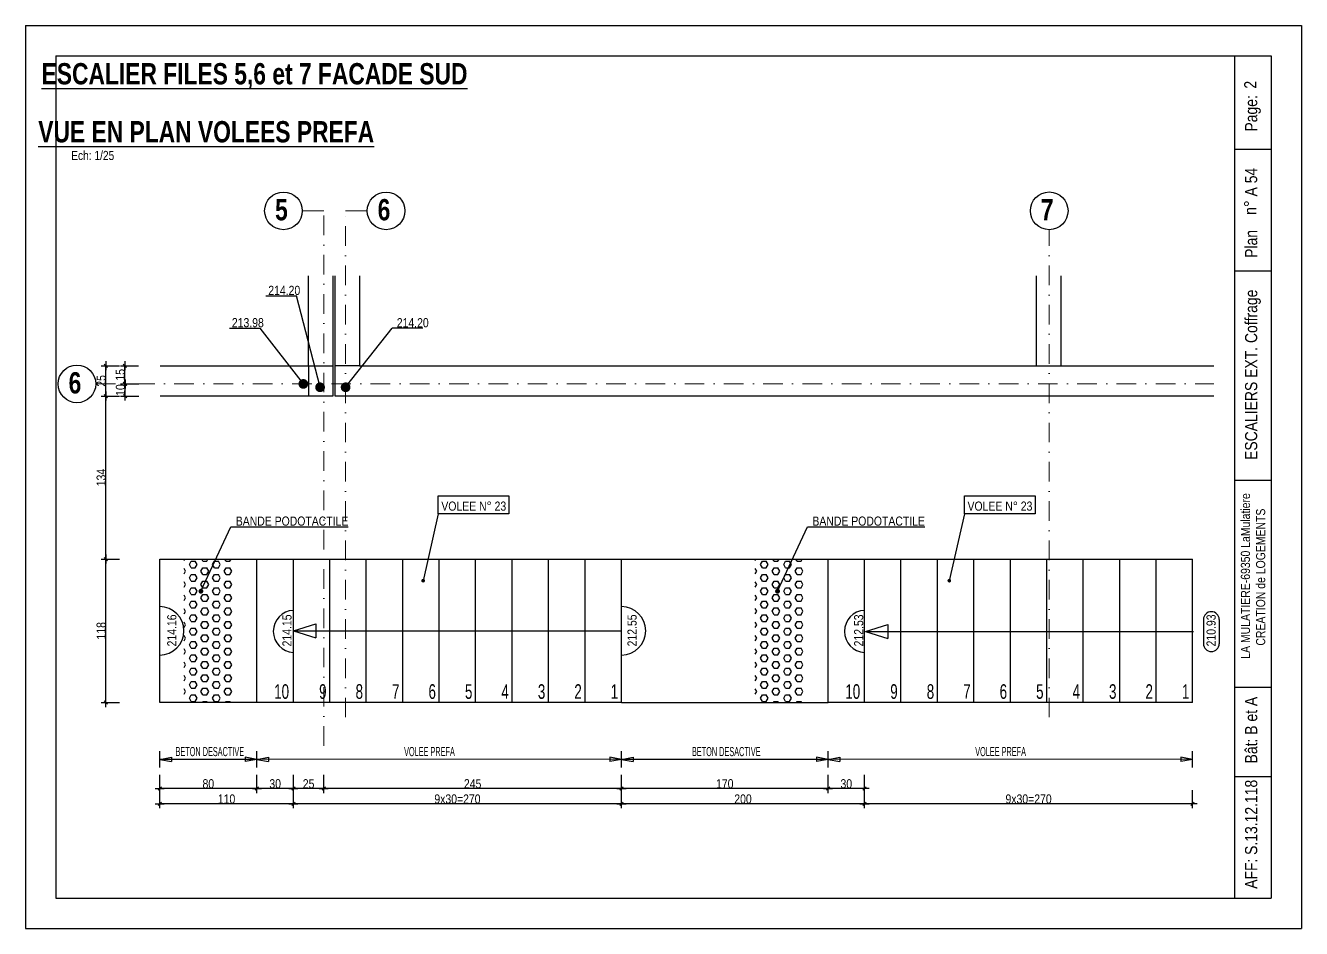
# Model space of a CAD drawing. Header units: centimetres. Extents: x 40138 to 55380, y -25189 to -21608.
# Drawn here: x 45595 to 47695, y -23093 to -21608 of the extents above; entities that cross this region are included whole.
import ezdxf
from ezdxf.enums import TextEntityAlignment as Align

# ---------------------------------------------------------------- set-up
doc = ezdxf.new("R2010")
doc.units = ezdxf.units.CM
doc.header["$LTSCALE"] = 25.4
doc.header["$PDMODE"] = 1
doc.header["$PDSIZE"] = -2
doc.linetypes.add('CACHEX2', pattern=[19.05, 12.7, -6.35])
doc.linetypes.add('TIRETPTX2', pattern=[50.8, 25.4, -12.7, 0, -12.7])
for name, color, linetype in [('01_cote_gen', 4, 'Continuous'), ('01_fenetres', 171, 'Continuous'), ('01_linteaux', 2, 'Continuous'), ('01_murs_sup', 2, 'CACHEX2'), ('01_poch_murs', 253, 'Continuous'), ('01_texte', 230, 'Continuous'), ('AA_COTES', 2, 'Continuous')]:
    doc.layers.add(name, color=color, linetype=linetype)
doc.layers.add('01_tram_axes', color=2, linetype='TIRETPTX2', lineweight=9)
doc.styles.add('ARIAL NA', font='ARIALN.TTF')
doc.styles.add('Arial Narrow', font='ARIALN.TTF')
doc.styles.add('impact', font='impact.ttf')
doc.styles.add('MATTE_TXT', font='arial.ttf')
doc.styles.add('STYLE2', font='ARIALN.TTF')
doc.dimstyles.new('JB25', dxfattribs={"dimscale": 0.1, "dimtxt": 150, "dimasz": 15, "dimexe": 0.1, "dimexo": 0.1, "dimgap": 0.09, "dimtad": 1, "dimdec": 1, "dimlfac": 0.5, "dimdsep": 46, "dimtxsty": 'STYLE2', "dimblk1": 'BOND_G', "dimblk2": 'BOND_D', "dimsah": 1, "dimcen": 1.5, "dimdle": 0.01, "dimse1": 1, "dimse2": 1, "dimclrd": 4, "dimclre": 2, "dimclrt": 6, "dimazin": 2, "dimtfac": 2.333333, "dimtdec": 1, "dimtix": 1, "dimtmove": 2, "dimatfit": 3, "dimldrblk": 'BOND_G', "dimfxl": 1, "dimtolj": 1, "dimtzin": 0, "dimarcsym": 0})

# ---------------------------------------------------------------- blocks, each defined once
blk = doc.blocks.new('BOND_G')
at = {"layer": 'AA_COTES', "color": 0}
for p, q in [((0, -5), (0, 15)), ((5, 0), (-5, 0)), ((1.8, 1.8), (-1.8, -1.8))]:
    blk.add_line(p, q, dxfattribs=at)
blk = doc.blocks.new('BOND_D')
at = {"layer": 'AA_COTES', "color": 0}
for p, q in [((5, 0), (-5, 0)), ((-1.8, -1.8), (1.8, 1.8)), ((0, 5), (0, -15))]:
    blk.add_line(p, q, dxfattribs=at)
blk = doc.blocks.new('*D350')
at = {"layer": '01_cote_gen', "color": 4, "lineweight": -2, "ltscale": 0.1, "transparency": 16777216}
blk.add_line((46084.7, -22862.5), (46037.7, -22862.5), dxfattribs=at)
at = {"layer": 'Defpoints', "color": 0, "ltscale": 0.1, "transparency": 16777216}
for p in [(46036.2, -22840), (46086.2, -22835.4), (46036.2, -22862.5)]:
    blk.add_point(p, dxfattribs=at)
at = {"layer": '01_cote_gen', "color": 4, "lineweight": -2, "ltscale": 0.1, "transparency": 16777216, "xscale": 1.5, "yscale": 1.5, "zscale": 1.5, "rotation": 180}
blk.add_blockref('BOND_D', (46036.2, -22862.5), dxfattribs=at)
at = {"layer": '01_cote_gen', "color": 4, "lineweight": -2, "ltscale": 0.1, "transparency": 16777216, "xscale": 1.5, "yscale": 1.5, "zscale": 1.5}
blk.add_blockref('BOND_G', (46086.2, -22862.5), dxfattribs=at)
at = {"layer": '01_cote_gen', "color": 6, "ltscale": 0.1, "transparency": 16777216, "insert": (46061.2, -22854.8), "char_height": 15, "attachment_point": 5, "style": 'STYLE2'}
blk.add_mtext('\\A1;25', dxfattribs=at)
blk = doc.blocks.new('*D351')
at = {"layer": '01_cote_gen', "color": 4, "lineweight": -2, "ltscale": 0.1, "transparency": 16777216}
blk.add_line((46574.7, -22887.5), (46037.7, -22887.5), dxfattribs=at)
at = {"layer": 'Defpoints', "color": 0, "ltscale": 0.1, "transparency": 16777216}
for p in [(46036.2, -22840), (46576.2, -22840), (46036.2, -22887.5)]:
    blk.add_point(p, dxfattribs=at)
at = {"layer": '01_cote_gen', "color": 4, "lineweight": -2, "ltscale": 0.1, "transparency": 16777216, "xscale": 1.5, "yscale": 1.5, "zscale": 1.5, "rotation": 180}
blk.add_blockref('BOND_D', (46036.2, -22887.5), dxfattribs=at)
at = {"layer": '01_cote_gen', "color": 4, "lineweight": -2, "ltscale": 0.1, "transparency": 16777216, "xscale": 1.5, "yscale": 1.5, "zscale": 1.5}
blk.add_blockref('BOND_G', (46576.2, -22887.5), dxfattribs=at)
at = {"layer": '01_cote_gen', "color": 6, "ltscale": 0.1, "transparency": 16777216, "insert": (46306.2, -22879.8), "char_height": 15, "attachment_point": 5, "style": 'STYLE2'}
blk.add_mtext('\\A1;9x30=270', dxfattribs=at)
blk = doc.blocks.new('*D352')
at = {"layer": '01_cote_gen', "color": 4, "lineweight": -2, "ltscale": 0.1, "transparency": 16777216}
blk.add_line((46574.7, -22862.5), (46087.7, -22862.5), dxfattribs=at)
at = {"layer": 'Defpoints', "color": 0, "ltscale": 0.1, "transparency": 16777216}
for p in [(46086.2, -22840), (46576.2, -22840), (46086.2, -22862.5)]:
    blk.add_point(p, dxfattribs=at)
at = {"layer": '01_cote_gen', "color": 4, "lineweight": -2, "ltscale": 0.1, "transparency": 16777216, "xscale": 1.5, "yscale": 1.5, "zscale": 1.5, "rotation": 180}
blk.add_blockref('BOND_D', (46086.2, -22862.5), dxfattribs=at)
at = {"layer": '01_cote_gen', "color": 4, "lineweight": -2, "ltscale": 0.1, "transparency": 16777216, "xscale": 1.5, "yscale": 1.5, "zscale": 1.5}
blk.add_blockref('BOND_G', (46576.2, -22862.5), dxfattribs=at)
at = {"layer": '01_cote_gen', "color": 6, "ltscale": 0.1, "transparency": 16777216, "insert": (46331.2, -22854.8), "char_height": 15, "attachment_point": 5, "style": 'STYLE2'}
blk.add_mtext('\\A1;245', dxfattribs=at)
blk = doc.blocks.new('*D343')
at = {"layer": '01_cote_gen', "color": 4, "lineweight": -2, "ltscale": 0.1, "transparency": 16777216}
blk.add_line((46034.7, -22862.5), (45977.7, -22862.5), dxfattribs=at)
at = {"layer": 'Defpoints', "color": 0, "ltscale": 0.1, "transparency": 16777216}
for p in [(45976.2, -22704.5), (46036.2, -22704.5), (45976.2, -22862.5)]:
    blk.add_point(p, dxfattribs=at)
at = {"layer": '01_cote_gen', "color": 4, "lineweight": -2, "ltscale": 0.1, "transparency": 16777216, "xscale": 1.5, "yscale": 1.5, "zscale": 1.5, "rotation": 180}
blk.add_blockref('BOND_D', (45976.2, -22862.5), dxfattribs=at)
at = {"layer": '01_cote_gen', "color": 4, "lineweight": -2, "ltscale": 0.1, "transparency": 16777216, "xscale": 1.5, "yscale": 1.5, "zscale": 1.5}
blk.add_blockref('BOND_G', (46036.2, -22862.5), dxfattribs=at)
at = {"layer": '01_cote_gen', "color": 6, "ltscale": 0.1, "transparency": 16777216, "insert": (46006.2, -22854.8), "char_height": 15, "attachment_point": 5, "style": 'STYLE2'}
blk.add_mtext('\\A1;30', dxfattribs=at)
blk = doc.blocks.new('*D344')
at = {"layer": '01_cote_gen', "color": 4, "lineweight": -2, "ltscale": 0.1, "transparency": 16777216}
blk.add_line((45974.7, -22862.5), (45817.7, -22862.5), dxfattribs=at)
at = {"layer": 'Defpoints', "color": 0, "ltscale": 0.1, "transparency": 16777216}
for p in [(45816.2, -22840), (45976.2, -22840), (45816.2, -22862.5)]:
    blk.add_point(p, dxfattribs=at)
at = {"layer": '01_cote_gen', "color": 4, "lineweight": -2, "ltscale": 0.1, "transparency": 16777216, "xscale": 1.5, "yscale": 1.5, "zscale": 1.5, "rotation": 180}
blk.add_blockref('BOND_D', (45816.2, -22862.5), dxfattribs=at)
at = {"layer": '01_cote_gen', "color": 4, "lineweight": -2, "ltscale": 0.1, "transparency": 16777216, "xscale": 1.5, "yscale": 1.5, "zscale": 1.5}
blk.add_blockref('BOND_G', (45976.2, -22862.5), dxfattribs=at)
at = {"layer": '01_cote_gen', "color": 6, "ltscale": 0.1, "transparency": 16777216, "insert": (45896.2, -22854.8), "char_height": 15, "attachment_point": 5, "style": 'STYLE2'}
blk.add_mtext('\\A1;80', dxfattribs=at)
blk = doc.blocks.new('*D345')
at = {"layer": '01_cote_gen', "color": 4, "lineweight": -2, "ltscale": 0.1, "transparency": 16777216}
blk.add_line((46034.7, -22887.5), (45817.7, -22887.5), dxfattribs=at)
at = {"layer": 'Defpoints', "color": 0, "ltscale": 0.1, "transparency": 16777216}
for p in [(45816.2, -22840), (46036.2, -22840), (45816.2, -22887.5)]:
    blk.add_point(p, dxfattribs=at)
at = {"layer": '01_cote_gen', "color": 4, "lineweight": -2, "ltscale": 0.1, "transparency": 16777216, "xscale": 1.5, "yscale": 1.5, "zscale": 1.5, "rotation": 180}
blk.add_blockref('BOND_D', (45816.2, -22887.5), dxfattribs=at)
at = {"layer": '01_cote_gen', "color": 4, "lineweight": -2, "ltscale": 0.1, "transparency": 16777216, "xscale": 1.5, "yscale": 1.5, "zscale": 1.5}
blk.add_blockref('BOND_G', (46036.2, -22887.5), dxfattribs=at)
at = {"layer": '01_cote_gen', "color": 6, "ltscale": 0.1, "transparency": 16777216, "insert": (45926.2, -22879.8), "char_height": 15, "attachment_point": 5, "style": 'STYLE2'}
blk.add_mtext('\\A1;110', dxfattribs=at)
blk = doc.blocks.new('*D346')
at = {"layer": '01_cote_gen', "color": 4, "lineweight": -2, "ltscale": 0.1, "transparency": 16777216}
blk.add_line((46974.7, -22862.5), (46917.7, -22862.5), dxfattribs=at)
at = {"layer": 'Defpoints', "color": 0, "ltscale": 0.1, "transparency": 16777216}
for p in [(46916.2, -22840), (46976.2, -22840), (46916.2, -22862.5)]:
    blk.add_point(p, dxfattribs=at)
at = {"layer": '01_cote_gen', "color": 4, "lineweight": -2, "ltscale": 0.1, "transparency": 16777216, "xscale": 1.5, "yscale": 1.5, "zscale": 1.5, "rotation": 180}
blk.add_blockref('BOND_D', (46916.2, -22862.5), dxfattribs=at)
at = {"layer": '01_cote_gen', "color": 4, "lineweight": -2, "ltscale": 0.1, "transparency": 16777216, "xscale": 1.5, "yscale": 1.5, "zscale": 1.5}
blk.add_blockref('BOND_G', (46976.2, -22862.5), dxfattribs=at)
at = {"layer": '01_cote_gen', "color": 6, "ltscale": 0.1, "transparency": 16777216, "insert": (46946.2, -22854.8), "char_height": 15, "attachment_point": 5, "style": 'STYLE2'}
blk.add_mtext('\\A1;30', dxfattribs=at)
blk = doc.blocks.new('*D347')
at = {"layer": '01_cote_gen', "color": 4, "lineweight": -2, "ltscale": 0.1, "transparency": 16777216}
blk.add_line((46914.7, -22862.5), (46577.7, -22862.5), dxfattribs=at)
at = {"layer": 'Defpoints', "color": 0, "ltscale": 0.1, "transparency": 16777216}
for p in [(46576.2, -22840), (46916.2, -22840), (46576.2, -22862.5)]:
    blk.add_point(p, dxfattribs=at)
at = {"layer": '01_cote_gen', "color": 4, "lineweight": -2, "ltscale": 0.1, "transparency": 16777216, "xscale": 1.5, "yscale": 1.5, "zscale": 1.5, "rotation": 180}
blk.add_blockref('BOND_D', (46576.2, -22862.5), dxfattribs=at)
at = {"layer": '01_cote_gen', "color": 4, "lineweight": -2, "ltscale": 0.1, "transparency": 16777216, "xscale": 1.5, "yscale": 1.5, "zscale": 1.5}
blk.add_blockref('BOND_G', (46916.2, -22862.5), dxfattribs=at)
at = {"layer": '01_cote_gen', "color": 6, "ltscale": 0.1, "transparency": 16777216, "insert": (46746.2, -22854.8), "char_height": 15, "attachment_point": 5, "style": 'STYLE2'}
blk.add_mtext('\\A1;170', dxfattribs=at)
blk = doc.blocks.new('*D348')
at = {"layer": '01_cote_gen', "color": 4, "lineweight": -2, "ltscale": 0.1, "transparency": 16777216}
blk.add_line((46974.7, -22887.5), (46577.7, -22887.5), dxfattribs=at)
at = {"layer": 'Defpoints', "color": 0, "ltscale": 0.1, "transparency": 16777216}
for p in [(46576.2, -22714), (46976.2, -22714), (46576.2, -22887.5)]:
    blk.add_point(p, dxfattribs=at)
at = {"layer": '01_cote_gen', "color": 4, "lineweight": -2, "ltscale": 0.1, "transparency": 16777216, "xscale": 1.5, "yscale": 1.5, "zscale": 1.5, "rotation": 180}
blk.add_blockref('BOND_D', (46576.2, -22887.5), dxfattribs=at)
at = {"layer": '01_cote_gen', "color": 4, "lineweight": -2, "ltscale": 0.1, "transparency": 16777216, "xscale": 1.5, "yscale": 1.5, "zscale": 1.5}
blk.add_blockref('BOND_G', (46976.2, -22887.5), dxfattribs=at)
at = {"layer": '01_cote_gen', "color": 6, "ltscale": 0.1, "transparency": 16777216, "insert": (46776.2, -22879.8), "char_height": 15, "attachment_point": 5, "style": 'STYLE2'}
blk.add_mtext('\\A1;200', dxfattribs=at)
blk = doc.blocks.new('*D349')
at = {"layer": '01_cote_gen', "color": 4, "lineweight": -2, "ltscale": 0.1, "transparency": 16777216}
blk.add_line((47514.7, -22887.5), (46977.7, -22887.5), dxfattribs=at)
at = {"layer": 'Defpoints', "color": 0, "ltscale": 0.1, "transparency": 16777216}
for p in [(46976.2, -22840), (47516.2, -22865), (46976.2, -22887.5)]:
    blk.add_point(p, dxfattribs=at)
at = {"layer": '01_cote_gen', "color": 4, "lineweight": -2, "ltscale": 0.1, "transparency": 16777216, "xscale": 1.5, "yscale": 1.5, "zscale": 1.5, "rotation": 180}
blk.add_blockref('BOND_D', (46976.2, -22887.5), dxfattribs=at)
at = {"layer": '01_cote_gen', "color": 4, "lineweight": -2, "ltscale": 0.1, "transparency": 16777216, "xscale": 1.5, "yscale": 1.5, "zscale": 1.5}
blk.add_blockref('BOND_G', (47516.2, -22887.5), dxfattribs=at)
at = {"layer": '01_cote_gen', "color": 6, "ltscale": 0.1, "transparency": 16777216, "insert": (47246.2, -22879.8), "char_height": 15, "attachment_point": 5, "style": 'STYLE2'}
blk.add_mtext('\\A1;9x30=270', dxfattribs=at)
blk = doc.blocks.new('*D353')
at = {"layer": '01_cote_gen', "color": 4, "lineweight": -2, "ltscale": 0.1, "transparency": 16777216}
blk.add_line((45727.5, -22215.6), (45727.5, -22168.6), dxfattribs=at)
at = {"layer": 'Defpoints', "color": 0, "ltscale": 0.1, "transparency": 16777216}
for p in [(45727.5, -22167.1), (45836, -22167.1), (45842, -22217.1)]:
    blk.add_point(p, dxfattribs=at)
at = {"layer": '01_cote_gen', "color": 4, "lineweight": -2, "ltscale": 0.1, "transparency": 16777216, "xscale": 1.5, "yscale": 1.5, "zscale": 1.5}
for name, p, rotation in [('BOND_D', (45727.5, -22167.1), 90), ('BOND_G', (45727.5, -22217.1), 270)]:
    blk.add_blockref(name, p, dxfattribs=dict(at, rotation=rotation))
at = {"layer": '01_cote_gen', "color": 6, "ltscale": 0.1, "transparency": 16777216, "insert": (45719.9, -22192.1), "char_height": 15, "attachment_point": 5, "rotation": 90, "style": 'STYLE2'}
blk.add_mtext('\\A1;25', dxfattribs=at)
blk = doc.blocks.new('*D354')
at = {"layer": '01_cote_gen', "color": 4, "lineweight": -2, "ltscale": 0.1, "transparency": 16777216}
blk.add_line((45759.3, -22215.6), (45759.3, -22198.6), dxfattribs=at)
at = {"layer": 'Defpoints', "color": 0, "ltscale": 0.1, "transparency": 16777216}
for p in [(45759.3, -22197.1), (45796.8, -22197.1), (45855.5, -22217.1)]:
    blk.add_point(p, dxfattribs=at)
at = {"layer": '01_cote_gen', "color": 4, "lineweight": -2, "ltscale": 0.1, "transparency": 16777216, "xscale": 1.5, "yscale": 1.5, "zscale": 1.5}
for name, p, rotation in [('BOND_D', (45759.3, -22197.1), 90), ('BOND_G', (45759.3, -22217.1), 270)]:
    blk.add_blockref(name, p, dxfattribs=dict(at, rotation=rotation))
at = {"layer": '01_cote_gen', "color": 6, "ltscale": 0.1, "transparency": 16777216, "insert": (45751.6, -22207.1), "char_height": 15, "attachment_point": 5, "rotation": 90, "style": 'STYLE2'}
blk.add_mtext('\\A1;10', dxfattribs=at)
blk = doc.blocks.new('*D355')
at = {"layer": '01_cote_gen', "color": 4, "lineweight": -2, "ltscale": 0.1, "transparency": 16777216}
blk.add_line((45759, -22195.6), (45759, -22168.6), dxfattribs=at)
at = {"layer": 'Defpoints', "color": 0, "ltscale": 0.1, "transparency": 16777216}
for p in [(45759, -22167.1), (45788, -22167.1), (45788, -22197.1)]:
    blk.add_point(p, dxfattribs=at)
at = {"layer": '01_cote_gen', "color": 4, "lineweight": -2, "ltscale": 0.1, "transparency": 16777216, "xscale": 1.5, "yscale": 1.5, "zscale": 1.5}
for name, p, rotation in [('BOND_D', (45759, -22167.1), 90), ('BOND_G', (45759, -22197.1), 270)]:
    blk.add_blockref(name, p, dxfattribs=dict(at, rotation=rotation))
at = {"layer": '01_cote_gen', "color": 6, "ltscale": 0.1, "transparency": 16777216, "insert": (45751.3, -22182.1), "char_height": 15, "attachment_point": 5, "rotation": 90, "style": 'STYLE2'}
blk.add_mtext('\\A1;15', dxfattribs=at)
blk = doc.blocks.new('*D356')
at = {"layer": '01_cote_gen', "color": 4, "lineweight": -2, "ltscale": 0.1, "transparency": 16777216}
blk.add_line((45727.5, -22483.6), (45727.5, -22218.6), dxfattribs=at)
at = {"layer": 'Defpoints', "color": 0, "ltscale": 0.1, "transparency": 16777216}
for p in [(45727.5, -22217.1), (45817, -22217.1), (45816.2, -22485.1)]:
    blk.add_point(p, dxfattribs=at)
at = {"layer": '01_cote_gen', "color": 4, "lineweight": -2, "ltscale": 0.1, "transparency": 16777216, "xscale": 1.5, "yscale": 1.5, "zscale": 1.5}
for name, p, rotation in [('BOND_D', (45727.5, -22217.1), 90), ('BOND_G', (45727.5, -22485.1), 270)]:
    blk.add_blockref(name, p, dxfattribs=dict(at, rotation=rotation))
at = {"layer": '01_cote_gen', "color": 6, "ltscale": 0.1, "transparency": 16777216, "insert": (45719.9, -22351.1), "char_height": 15, "attachment_point": 5, "rotation": 90, "style": 'STYLE2'}
blk.add_mtext('\\A1;134', dxfattribs=at)
blk = doc.blocks.new('*D357')
at = {"layer": '01_cote_gen', "color": 4, "lineweight": -2, "ltscale": 0.1, "transparency": 16777216}
blk.add_line((45727.5, -22719.6), (45727.5, -22486.6), dxfattribs=at)
at = {"layer": 'Defpoints', "color": 0, "ltscale": 0.1, "transparency": 16777216}
for p in [(45727.5, -22485.1), (45816.2, -22485.1), (45816.2, -22721.1)]:
    blk.add_point(p, dxfattribs=at)
at = {"layer": '01_cote_gen', "color": 4, "lineweight": -2, "ltscale": 0.1, "transparency": 16777216, "xscale": 1.5, "yscale": 1.5, "zscale": 1.5}
for name, p, rotation in [('BOND_D', (45727.5, -22485.1), 90), ('BOND_G', (45727.5, -22721.1), 270)]:
    blk.add_blockref(name, p, dxfattribs=dict(at, rotation=rotation))
at = {"layer": '01_cote_gen', "color": 6, "ltscale": 0.1, "transparency": 16777216, "insert": (45719.9, -22603.1), "char_height": 15, "attachment_point": 5, "rotation": 90, "style": 'STYLE2'}
blk.add_mtext('\\A1;118', dxfattribs=at)

msp = doc.modelspace()

# ---------------------------------------------------------------- hatches: boundary and pattern name
at = {"layer": '01_poch_murs', "ltscale": 0.2}
h = msp.add_hatch(dxfattribs=at)
h.set_pattern_fill('HEX', color=256, scale=2)
h.set_pattern_definition([(0, (17598.018, 2862.988), (0, 10.9985226), [6.35, -12.7]), (120, (17598.018, 2862.988), (-9.525, -5.4992613), [6.35, -12.7]), (60, (17604.368, 2862.988), (-9.525, 5.4992613), [6.35, -12.7])])
h.paths.add_polyline_path([(45936.17, -22485.11), (45856.17, -22485.11), (45856.17, -22721.11), (45936.17, -22721.11)])
h = msp.add_hatch(dxfattribs=at)
h.set_pattern_fill('HEX', color=256, scale=2)
h.set_pattern_definition([(0, (18538.018, 2863), (0, 10.9985226), [6.35, -12.7]), (120, (18538.018, 2863), (-9.525, -5.4992613), [6.35, -12.7]), (60, (18544.368, 2863), (-9.525, 5.4992613), [6.35, -12.7])])
h.paths.add_polyline_path([(46876.17, -22485.1), (46796.17, -22485.1), (46796.17, -22721.1), (46876.17, -22721.1)])

# ---------------------------------------------------------------- linework, layer by layer
at = {"layer": '01_fenetres', "ltscale": 30}
for p, q in [((45645.34, -21657.66), (47645.34, -21657.66)), ((45645.34, -21657.66), (45645.34, -23042.66)), ((47585.34, -21657.66), (47645.34, -21657.66)), ((47585.34, -21657.66), (47585.34, -23042.66)), ((47585.34, -21657.66), (47645.34, -21657.66)), ((47585.34, -21657.66), (47585.34, -23042.66)), ((47645.34, -21657.66), (47645.34, -23042.66)), ((47645.34, -21657.66), (47645.34, -23042.66)), ((47645.34, -21657.66), (47645.34, -23042.66)), ((47645.34, -21657.66), (47645.34, -23042.66)), ((47645.34, -21811.79), (47585.34, -21811.79)), ((47645.34, -22011.79), (47585.34, -22011.79)), ((47585.34, -22355.51), (47645.34, -22355.51)), ((47585.34, -22695.68), (47645.34, -22695.68)), ((47585.34, -22842.66), (47645.34, -22842.66)), ((45645.34, -23042.66), (47645.34, -23042.66))]:
    msp.add_line(p, q, dxfattribs=at)
at = {"layer": '01_linteaux'}
for p, q in [((46061.14, -22167.1), (46061.14, -22019.41)), ((46101.14, -22019.41), (46101.14, -22217.1)), ((46105.14, -22217.1), (46105.14, -22019.41)), ((46145.14, -22019.41), (46145.14, -22167.1)), ((47259.14, -22167.1), (47259.14, -22019.41)), ((47299.14, -22019.41), (47299.14, -22167.1)), ((45817.02, -22167.1), (46061.14, -22167.1)), ((46061.14, -22167.1), (46101.14, -22167.1)), ((46145.14, -22167.1), (46105.14, -22167.1)), ((46145.14, -22167.1), (46105.14, -22167.1)), ((46145.14, -22167.1), (47259.14, -22167.1)), ((47259.14, -22167.1), (47299.14, -22167.1)), ((47299.14, -22167.1), (47551.02, -22167.1)), ((46101.14, -22217.1), (45817.02, -22217.1)), ((47551.02, -22217.1), (46105.14, -22217.1)), ((45816.17, -22721.11), (45816.17, -22485.11)), ((45816.17, -22485.11), (46576.17, -22485.11)), ((45976.17, -22721.11), (45976.17, -22485.11)), ((46036.17, -22721.11), (46036.17, -22485.11)), ((46096.17, -22721.11), (46096.17, -22485.11)), ((46156.17, -22721.11), (46156.17, -22485.11)), ((46216.17, -22721.11), (46216.17, -22485.11)), ((46276.17, -22721.11), (46276.17, -22485.11)), ((46336.17, -22721.11), (46336.17, -22485.11)), ((46396.17, -22721.11), (46396.17, -22485.11)), ((46456.17, -22721.11), (46456.17, -22485.11)), ((46516.17, -22721.11), (46516.17, -22485.11)), ((46576.17, -22485.11), (46916.17, -22485.1)), ((46576.17, -22721.11), (46576.17, -22485.11)), ((46916.17, -22721.1), (46916.17, -22485.1)), ((46916.17, -22485.1), (47516.17, -22485.1)), ((46976.17, -22721.1), (46976.17, -22485.1)), ((46976.17, -22721.1), (46976.17, -22485.1)), ((47036.17, -22721.1), (47036.17, -22485.1)), ((47096.17, -22721.1), (47096.17, -22485.1)), ((47156.17, -22721.1), (47156.17, -22485.1)), ((47216.17, -22721.1), (47216.17, -22485.1)), ((47276.17, -22721.1), (47276.17, -22485.1)), ((47336.17, -22721.1), (47336.17, -22485.1)), ((47396.17, -22721.1), (47396.17, -22485.1)), ((47456.17, -22721.1), (47456.17, -22485.1)), ((47516.17, -22721.1), (47516.17, -22485.1)), ((46036.17, -22603.11), (46072.92, -22591.64)), ((46072.92, -22591.64), (46072.92, -22614.58)), ((46977.71, -22604.07), (47014.47, -22592.59)), ((47014.47, -22592.59), (47014.47, -22615.54)), ((46036.17, -22603.11), (46072.92, -22614.58)), ((46036.17, -22603.11), (46576.17, -22603.11)), ((46977.71, -22604.07), (47517.71, -22604.06)), ((46977.71, -22604.07), (47014.47, -22615.54)), ((46096.17, -22721.11), (45816.17, -22721.11)), ((46156.17, -22721.11), (46096.17, -22721.11)), ((46216.17, -22721.11), (46156.17, -22721.11)), ((46276.17, -22721.11), (46216.17, -22721.11)), ((46336.17, -22721.11), (46276.17, -22721.11)), ((46396.17, -22721.11), (46336.17, -22721.11)), ((46456.17, -22721.11), (46396.17, -22721.11)), ((46516.17, -22721.11), (46456.17, -22721.11)), ((46576.17, -22721.11), (46516.17, -22721.11)), ((46576.17, -22721.11), (46916.17, -22721.1)), ((47036.17, -22721.1), (46916.17, -22721.1)), ((47096.17, -22721.1), (47036.17, -22721.1)), ((47156.17, -22721.1), (47096.17, -22721.1)), ((47216.17, -22721.1), (47156.17, -22721.1)), ((47276.17, -22721.1), (47216.17, -22721.1)), ((47336.17, -22721.1), (47276.17, -22721.1)), ((47396.17, -22721.1), (47336.17, -22721.1)), ((47456.17, -22721.1), (47396.17, -22721.1)), ((47516.17, -22721.1), (47456.17, -22721.1))]:
    msp.add_line(p, q, dxfattribs=at)
at = {"layer": '01_murs_sup'}
msp.add_line((46061.14, -22167.1), (46061.14, -22217.1), dxfattribs=at)
at = {"layer": '01_texte', "ltscale": 30}
for p, q in [((45595.34, -21607.66), (45595.34, -23092.66)), ((45595.34, -21607.66), (47695.34, -21607.66)), ((47695.34, -21607.66), (47695.34, -23092.66)), ((45595.34, -23092.66), (47695.34, -23092.66))]:
    msp.add_line(p, q, dxfattribs=at)
at = {"layer": '01_texte'}
for p, q in [((45990.79, -22052.03), (46041.13, -22052.03)), ((46080.12, -22202.58), (46041.13, -22052.03)), ((45930.84, -22105.11), (45981.19, -22105.11)), ((45981.19, -22105.11), (46052.53, -22197.1)), ((46122.16, -22202.58), (46198.99, -22105.22)), ((46249.34, -22105.22), (46198.99, -22105.22)), ((46274.49, -22410.7), (46249.73, -22520.69)), ((47140.49, -22410.7), (47115.73, -22520.69)), ((45884.02, -22538), (45933.52, -22432)), ((45933.52, -22432), (46126.52, -22432)), ((46833.02, -22538), (46882.52, -22432)), ((46882.52, -22432), (47075.52, -22432)), ((47533.97, -22584.65), (47533.97, -22624.35)), ((47559.89, -22584.65), (47559.89, -22624.35)), ((45816.17, -22828), (45816.17, -22801)), ((45976.17, -22828), (45976.17, -22801)), ((46576.17, -22828), (46576.17, -22801)), ((46916.17, -22828), (46916.17, -22801)), ((47516.17, -22828), (47516.17, -22801)), ((45816.17, -22814.5), (45835.44, -22810.75)), ((45976.17, -22814.5), (45816.17, -22814.5)), ((45816.17, -22814.5), (45835.44, -22818.25)), ((45835.44, -22810.75), (45835.44, -22818.25)), ((45976.17, -22814.5), (45956.89, -22810.75)), ((45956.89, -22810.75), (45956.89, -22818.25)), ((45976.17, -22814.5), (45956.89, -22818.25)), ((45976.17, -22814.5), (45995.44, -22810.75)), ((46576.17, -22814.49), (45976.17, -22814.5)), ((45976.17, -22814.5), (45995.44, -22818.25)), ((45995.44, -22810.75), (45995.44, -22818.25)), ((46576.17, -22814.5), (46556.89, -22810.75)), ((46556.89, -22810.75), (46556.89, -22818.25)), ((46576.17, -22814.5), (46556.89, -22818.25)), ((46576.17, -22814.5), (46595.44, -22810.75)), ((46916.17, -22814.5), (46576.17, -22814.5)), ((46576.17, -22814.5), (46595.44, -22818.25)), ((46595.44, -22810.75), (46595.44, -22818.25)), ((46916.17, -22814.5), (46896.89, -22810.75)), ((46896.89, -22810.75), (46896.89, -22818.25)), ((46916.17, -22814.5), (46896.89, -22818.25)), ((46916.17, -22814.5), (46935.44, -22810.75)), ((47516.17, -22814.49), (46916.17, -22814.5)), ((46916.17, -22814.5), (46935.44, -22818.25)), ((46935.44, -22810.75), (46935.44, -22818.25)), ((47516.17, -22814.5), (47496.9, -22810.75)), ((47496.9, -22810.75), (47496.9, -22818.25)), ((47516.17, -22814.5), (47496.9, -22818.25))]:
    msp.add_line(p, q, dxfattribs=at)
for points, const_width in [([(46056.53, -22197.1, -1), (46048.53, -22197.1, -1)], 8), ([(46084.12, -22202.58, -1), (46076.12, -22202.58, -1)], 8), ([(46118.16, -22202.58, 1), (46126.16, -22202.58, 1)], 8), ([(46248.23, -22520.69, 1), (46251.23, -22520.69, 1)], 3), ([(47114.23, -22520.69, 1), (47117.23, -22520.69, 1)], 3), ([(45882.02, -22538, 1), (45886.02, -22538, 1)], 4), ([(46831.02, -22538, 1), (46835.02, -22538, 1)], 4)]:
    msp.add_lwpolyline(points, format="xyb", close=True, dxfattribs=dict(at, const_width=const_width))
for points in [[(46274.49, -22381.13), (46390.9, -22381.13), (46390.9, -22410.7), (46274.49, -22410.7)], [(47140.49, -22381.13), (47256.9, -22381.13), (47256.9, -22410.7), (47140.49, -22410.7)]]:
    msp.add_lwpolyline(points, close=True, dxfattribs=at)
for centre in [(46019.88, -21912.41), (46188.67, -21912.41), (47280.16, -21912.4), (45680.04, -22197.1)]:
    msp.add_circle(centre, 30.98, dxfattribs=at)
for centre, radius, start, end in [((45816.17, -22603.12), 39.85, 270.00071, 90.00071), ((46037.71, -22604.08), 34.57, 92.56616, 267.43526), ((46576.17, -22603.11), 39.85, 270.00071, 90.00071), ((46977.71, -22604.07), 34.57, 92.56616, 267.43526), ((47546.93, -22584.65), 12.96, 0, 180), ((47546.93, -22624.35), 12.96, 180, 0)]:
    msp.add_arc(centre, radius, start, end, dxfattribs=at)
at = {"layer": '01_tram_axes', "ltscale": 2}
for p, q in [((46050.86, -21912.41), (46086.39, -21912.41)), ((46122.16, -21912.41), (46157.69, -21912.41))]:
    msp.add_line(p, q, dxfattribs=at)
at = {"layer": '01_tram_axes', "color": 2, "ltscale": 0.05}
for p, q in [((46086.17, -22792.42), (46086.16, -21912.41)), ((46122.17, -22745.42), (46122.16, -21912.41)), ((47280.17, -22745.42), (47280.16, -21943.38)), ((45711.02, -22197.1), (47551.02, -22197.1))]:
    msp.add_line(p, q, dxfattribs=at)

# ---------------------------------------------------------------- texts
at = {"layer": '01_texte'}
for s, height, style, p in [('%%UESCALIER FILES 5,6 et 7 FACADE SUD', 35, 'impact', (45972.26, -21714.92)), ('%%UVUE EN PLAN VOLEES PREFA', 35, 'impact', (45892.72, -21810.31)), ('VOLEE N° 23', 15, 'Arial Narrow', (46333.08, -22410.06)), ('VOLEE N° 23', 15, 'Arial Narrow', (47199.08, -22410.06)), ('BANDE PODOTACTILE', 15, 'Arial Narrow', (46034, -22434.69)), ('BANDE PODOTACTILE', 15, 'Arial Narrow', (46983, -22434.69))]:
    msp.add_text(s, height=height, dxfattribs=dict(at, style=style)).set_placement(p, align=Align.BOTTOM_CENTER)
at = {"layer": '01_texte', "style": 'STYLE2'}
for s, height, p in [('2', 20, (47621.05, -21711.39)), ('Page:', 20, (47622.49, -21782.07)), ('A 54', 20, (47622.49, -21888.72)), ('n%%D', 20, (47621.05, -21919.06)), ('Plan', 20, (47622.49, -21989.74)), ('ESCALIERS EXT. Coffrage', 20, (47622.49, -22322.07)), ('LA MULATIERE-69350 LaMulatiere', 15, (47610.62, -22648.98)), ('CREATION de LOGEMENTS', 15, (47635.62, -22627.5)), ('Bât: B et A', 20, (47622.49, -22821.2)), ('S.13.12.118', 20, (47622.49, -22971.7)), ('AFF:', 20, (47622.49, -23027.36))]:
    msp.add_text(s, height=height, rotation=90, dxfattribs=at).set_placement(p)
at = {"layer": '01_texte'}
for s, style, width, p in [('Ech: 1/25', 'MATTE_TXT', 0.8, (45705.93, -21833.35)), ('BETON DESACTIVE', 'Arial Narrow', 0.7, (45898.65, -22813.69)), ('VOLEE PREFA', 'Arial Narrow', 0.7, (46260.15, -22813.69)), ('BETON DESACTIVE', 'Arial Narrow', 0.7, (46748.65, -22813.69)), ('VOLEE PREFA', 'Arial Narrow', 0.7, (47200.15, -22813.69))]:
    msp.add_text(s, height=15, dxfattribs=dict(at, style=style, width=width)).set_placement(p, align=Align.BOTTOM_CENTER)
at = {"layer": '01_texte', "style": 'impact'}
for s, p in [('5', (46016.54, -21910.53)), ('6', (46185.33, -21910.53)), ('7', (47276.82, -21910.52)), ('6', (45676.7, -22195.22))]:
    msp.add_text(s, height=35, dxfattribs=at).set_placement(p, align=Align.MIDDLE_CENTER)
at = {"layer": '01_texte', "style": 'ARIAL NA'}
for s, p in [('214.20', (45994.91, -22050.72)), ('213.98', (45934.97, -22103.8)), ('214.20', (46206.36, -22103.91))]:
    msp.add_text(s, height=15, dxfattribs=at).set_placement(p)
at = {"layer": '01_texte', "style": 'Arial Narrow'}
for s, p in [('214.16', (45848.09, -22602.49)), ('214.15', (46037.59, -22602.49)), ('212.55', (46605.59, -22602.49)), ('212.53', (46978.59, -22602.49)), ('210.93', (47558.59, -22602.49))]:
    msp.add_text(s, height=15, rotation=90, dxfattribs=at).set_placement(p, align=Align.BOTTOM_CENTER)
at = {"layer": '01_texte', "style": 'ARIAL NA', "width": 0.8}
for s, p in [('10', (46004.61, -22714.99)), ('9', (46078.57, -22714.99)), ('8', (46138.57, -22714.99)), ('7', (46198.57, -22714.99)), ('6', (46258.57, -22714.99)), ('5', (46318.57, -22714.99)), ('4', (46378.57, -22714.99)), ('3', (46438.57, -22714.99)), ('2', (46498.57, -22714.99)), ('1', (46558.57, -22714.99)), ('10', (46944.61, -22714.98)), ('9', (47018.57, -22714.98)), ('8', (47078.57, -22714.98)), ('7', (47138.57, -22714.98)), ('6', (47198.57, -22714.98)), ('5', (47258.57, -22714.98)), ('4', (47318.57, -22714.98)), ('3', (47378.57, -22714.98)), ('2', (47438.57, -22714.98)), ('1', (47498.57, -22714.98))]:
    msp.add_text(s, height=24, dxfattribs=at).set_placement(p)

# ---------------------------------------------------------------- dimensions: what is measured, and where the dimension line sits
at = {"layer": '01_cote_gen', "ltscale": 0.1}
for base, p1, p2, picture, middle in [((45727.52, -22167.1), (45842.02, -22217.1), (45836.02, -22167.1), '*D353', (45719.85, -22192.1)), ((45759.01, -22167.1), (45788.01, -22197.1), (45788.01, -22167.1), '*D355', (45751.34, -22182.1)), ((45759.29, -22197.1), (45855.52, -22217.1), (45796.79, -22197.1), '*D354', (45751.62, -22207.1)), ((45727.52, -22217.1), (45816.17, -22485.11), (45817.02, -22217.1), '*D356', (45719.85, -22351.11)), ((45727.52, -22485.11), (45816.17, -22721.11), (45816.17, -22485.11), '*D357', (45719.85, -22603.11))]:
    dim = msp.add_linear_dim(base=base, p1=p1, p2=p2, angle=90, dimstyle='JB25', dxfattribs=at)
    dim.commit()
    dim.dimension.update_dxf_attribs({"geometry": picture, "text_midpoint": middle})
for base, p1, p2, picture, middle in [((45976.17, -22862.5), (46036.17, -22704.5), (45976.17, -22704.5), '*D343', (46006.17, -22854.83)), ((46576.17, -22887.5), (46976.17, -22714), (46576.17, -22714.01), '*D348', (46776.17, -22879.83)), ((45816.17, -22862.5), (45976.17, -22840), (45816.17, -22840), '*D344', (45896.17, -22854.83)), ((45816.17, -22887.5), (46036.17, -22840), (45816.17, -22840), '*D345', (45926.17, -22879.83)), ((46036.17, -22862.5), (46086.17, -22835.42), (46036.17, -22840), '*D350', (46061.17, -22854.83)), ((46086.17, -22862.5), (46576.17, -22840), (46086.17, -22840), '*D352', (46331.17, -22854.83)), ((46576.17, -22862.5), (46916.17, -22840), (46576.17, -22840), '*D347', (46746.17, -22854.83)), ((46916.17, -22862.5), (46976.17, -22840), (46916.17, -22840), '*D346', (46946.17, -22854.83))]:
    dim = msp.add_linear_dim(base=base, p1=p1, p2=p2, dimstyle='JB25', dxfattribs=at)
    dim.commit()
    dim.dimension.update_dxf_attribs({"geometry": picture, "text_midpoint": middle})
for base, p1, p2, picture, middle in [((46036.17, -22887.5), (46576.17, -22840), (46036.17, -22840), '*D351', (46306.17, -22879.83)), ((46976.17, -22887.5), (47516.17, -22865), (46976.17, -22840), '*D349', (47246.17, -22879.83))]:
    dim = msp.add_linear_dim(base=base, p1=p1, p2=p2, text='9x30=270', dimstyle='JB25', dxfattribs=at)
    dim.commit()
    dim.dimension.update_dxf_attribs({"geometry": picture, "text_midpoint": middle})

doc.saveas('drawing.dxf')
